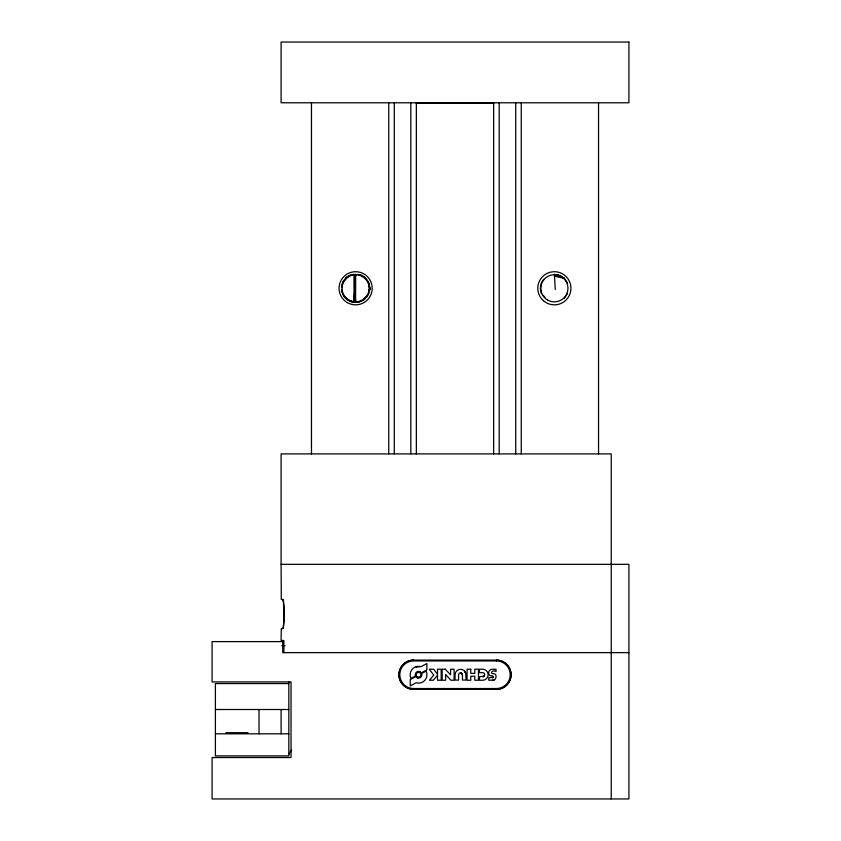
<?xml version="1.0" encoding="UTF-8"?>
<svg xmlns="http://www.w3.org/2000/svg" width="841" height="841" viewBox="0 0 841 841"><rect width="100%" height="100%" fill="white"/><g stroke="black" fill="none" stroke-linecap="round" stroke-linejoin="round"><path stroke-width="1.26" d="M354.503 293.33L353.977 302.255L358.708 301.951M355.333 279.296L355.627 274.198L355.627 302.35L356.805 302.308M369.388 290.975L369.683 289.104L369.199 291.28M369.115 291.385L369.704 288.274L369.073 284.668M341.772 287.202L342.413 283.964M368.642 293.667L369.704 288.274L369.115 285.173M493.204 677.331L492.879 676.006L491.165 675.828A2.428 2.428 0 0 1 488.737 673.399L488.737 672.663A3.406 3.406 0 0 1 492.143 669.268L496.022 669.268L496.022 671.57C492.879 668.973 489.02 674.177 493.593 673.641A2.428 2.428 0 0 1 496.022 676.069L496.022 676.795A3.406 3.406 0 0 1 492.626 680.201L488.737 680.201L488.737 677.888L493.204 677.331L492.616 677.835M291.575 749.752L288.831 754.251M343.927 280.452L342.623 282.891L347.102 277.152M368.022 294.581L363.449 299.985M543.812 279.233L541.373 282.891L540.3 288.274L541.373 293.667M564.332 298.229L567.381 293.667M367.338 296.095L361.935 300.668M345.483 278.939L347.112 277.309M347.175 277.099L345.672 278.318L350.245 275.27L347.806 276.573M483.207 676.711L484.143 676.122L479.454 676.795L479.454 680.253L482.608 680.253A5.53 5.53 0 0 0 488.137 674.734A5.53 5.53 0 0 0 482.608 669.205L479.454 669.205L479.454 672.663L482.608 672.663A2.06 2.06 0 0 1 484.679 674.734A2.06 2.06 0 0 1 482.608 676.795M347.932 276.489L349.604 275.627M493.289 680.138L494.508 679.623L492.626 680.201M419.302 666.345L415.927 666.745L420.984 666.671L426.871 663.581L426.871 669.92L421.288 672.863L419.018 671.465L420.668 672.19M351.317 275.06L353.472 274.629M350.35 300.941L353.977 302.255L353.977 274.292L355.627 302.35L361.02 301.288M351.485 274.986L353.556 274.597M355.627 302.35L358.644 301.919M416.358 103.327L493.646 103.327M611.239 798.95L611.239 453.898L281.104 453.898L281.104 564.322L628.91 564.322L628.91 798.95L212.09 798.95L212.09 757.541L291.039 757.541L291.039 681.914L212.09 681.914L212.09 641.609L282.755 641.609L282.755 652.648L628.91 652.648M281.682 645.751L285.046 645.751M413.604 660.101L496.411 660.101A14.696 14.633 -87.1 0 1 509.299 667.828A14.581 14.518 84.3 0 1 505.683 686.056A14.718 14.665 78.4 0 1 496.411 689.368L413.604 689.357A14.696 14.644 -81.4 0 1 400.694 681.63A14.581 14.507 89.1 0 1 404.332 663.412A14.718 14.665 78.3 0 1 413.604 660.101A14.633 14.633 0 0 0 398.97 674.734A14.633 14.633 0 0 0 413.604 689.357M288.831 683.565L215.401 683.565L215.401 755.891L288.831 755.891L288.831 681.914M215.401 709.51L288.831 709.51M225.893 732.7L247.979 732.7M215.401 733.804L288.831 733.804M350.445 301.362L354.597 302.161L350.245 301.288M556.532 274.629L558.687 275.06M357.782 274.629L359.937 275.06M554.377 276.184L564.332 278.318L567.381 282.891M358.445 274.481L360.81 275.186M417.21 677.751L417.924 677.983L415.832 676.595L410.24 679.56L410.24 685.909L416.116 682.787A8.421 8.421 0 0 0 426.166 671.097L421.635 673.483A3.311 3.311 0 0 1 417.21 677.751L416.442 677.268M555.481 274.66L564.332 278.318L559.77 275.27M462.476 674.734L460.91 672.832L462.413 674.261L462.476 680.075L465.998 680.075L465.83 673.399L464.674 671.16L465.83 673.399M363.449 276.573L361.02 275.27L365.583 278.318L368.642 282.891L369.704 288.274M344.505 296.81L349.499 300.742M344.453 296.736L349.33 300.668M363.333 276.489L365.583 278.318L364.164 277.152M543.107 295.38L544.852 297.083M344.263 296.127L345.672 298.229M368.642 282.891L367.412 280.579M342.539 293.456L343.843 295.979M369.094 284.405L369.567 286.276M341.772 289.357L342.413 292.584M554.377 274.198L555.281 289.504M281.104 564.322L281.283 599.37L282.755 599.37A14.739 1.177 88.5 0 1 283.228 600.516M598.55 102.781L598.55 453.898M521.252 102.781L521.252 453.898M515.733 102.781L515.733 453.898M499.176 102.781L499.176 453.898M493.646 102.781L493.646 453.898M416.358 102.781L416.358 453.898M410.839 102.781L410.839 453.898M394.271 102.781L394.271 453.898M388.752 102.781L388.752 453.898M311.464 102.781L311.464 453.898M283.859 652.648L283.859 640.506L281.104 640.506L281.283 628.637L282.755 628.637A14.739 1.177 -88.5 0 0 283.228 627.491M281.104 709.51L281.104 733.804M259.017 709.51L259.017 733.804M496.411 660.101A14.633 14.633 0 0 1 511.044 674.734A14.633 14.633 0 0 1 496.411 689.357M419.901 671.696A3.311 3.311 0 0 0 415.496 675.975L410.997 678.403A8.421 8.421 0 0 1 417.599 666.366M465.346 672.159A5.466 5.466 0 0 0 455.065 674.734L455.065 680.075L458.587 680.075L458.587 674.734A1.945 1.945 0 0 1 461.688 673.168M282.755 599.58A14.696 1.177 88.5 0 1 283.911 608.947M284.016 608.369A14.581 1.503 89.9 0 1 283.585 625.42M283.869 620.395A14.686 1.24 -89.1 0 1 283.217 626.987M283.585 602.577A14.581 1.503 -89.9 0 1 283.953 620.931M283.238 600.211A14.728 1.283 89.2 0 1 283.606 602.272M283.606 625.725A14.728 1.283 -89.2 0 1 283.112 628.206M368.715 293.456A14.076 14.076 0 0 1 367.412 295.979M367.233 296.253A14.076 14.076 0 0 1 344.316 296.663M343.801 295.916A14.076 14.076 0 0 1 341.709 290.387M341.709 286.171A14.076 14.076 0 0 1 353.43 274.376M357.824 274.376A14.076 14.076 0 0 1 369.304 291.627M433.735 675.113L429.467 680.243L433.325 680.243L437.52 675.249L437.52 680.243L441.189 680.243L441.189 669.215L437.52 669.215L437.52 674.419L433.693 669.215L429.309 669.215L433.735 675.113M628.91 42.05L281.104 42.05L281.104 102.781L628.91 102.781L628.91 42.05M496.411 660.931L413.604 660.931A13.803 13.803 0 0 0 399.801 674.734A13.803 13.803 0 0 0 413.604 688.537L496.411 688.537A13.803 13.803 0 0 0 510.214 674.734A13.803 13.803 0 0 0 496.411 660.931M445.267 669.215L442.135 669.215L442.135 680.243L445.656 680.243L445.656 674.587L450.955 680.243L454.098 680.243L454.098 669.215L450.576 669.215L450.576 674.881L445.267 669.215M470.75 669.215L467.081 669.215L467.081 680.243L470.75 680.243L470.75 676.238L474.797 676.238L474.797 680.243L478.466 680.243L478.466 669.215L474.797 669.215L474.797 673.389L470.75 673.389L470.75 669.215M417.378 676.795A2.386 2.386 0 0 0 420.952 674.734A2.386 2.386 0 0 0 417.378 672.663A2.386 2.386 0 0 0 417.378 676.795M347.354 302.623A16.557 16.557 0 0 0 372.195 288.274A16.557 16.557 0 0 0 347.354 273.935A16.557 16.557 0 0 0 347.354 302.623M543.454 300.731A16.557 16.557 0 0 0 570.618 291.512A16.557 16.557 0 0 0 549.057 272.589A16.557 16.557 0 0 0 543.454 300.731M547.596 300.027A13.572 13.572 0 0 0 567.948 288.274A13.572 13.572 0 0 0 547.596 276.521A13.572 13.572 0 0 0 547.596 300.027M348.174 299.617A13.572 13.572 0 0 0 369.178 289.062A13.572 13.572 0 0 0 349.541 276.153A13.572 13.572 0 0 0 348.174 299.617"/></g></svg>
